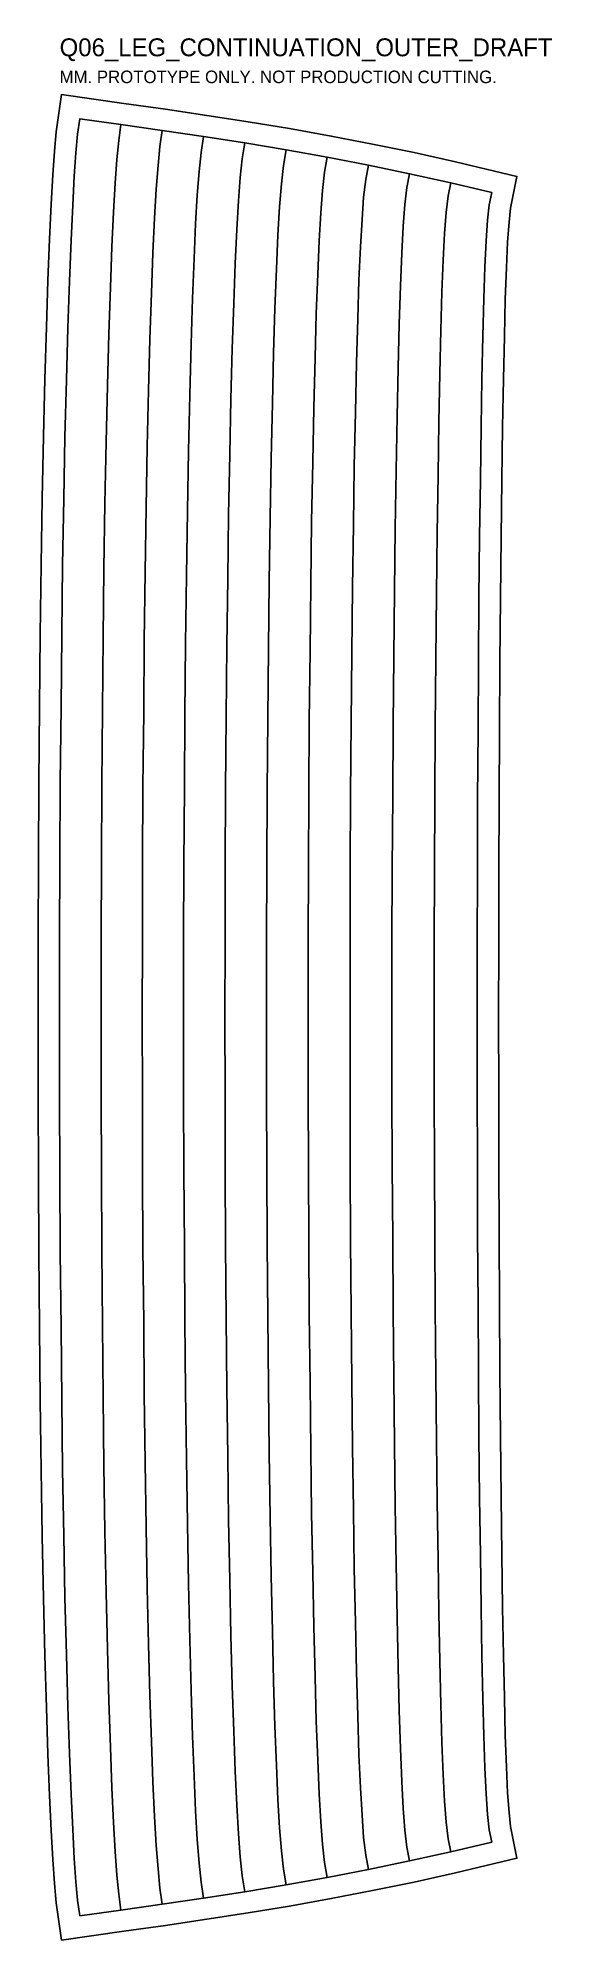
# Model space of a CAD drawing. Header units: millimetres. Extents: x -12 to 275, y -515 to 547.
import ezdxf

# ---------------------------------------------------------------- set-up
doc = ezdxf.new("R2010")
doc.units = ezdxf.units.MM
for name, color, linetype in [('CUT_DRAFT', 1, 'Continuous'), ('GRID_REFERENCE', 8, 'Continuous'), ('SEAM', 5, 'Continuous'), ('TEXT', 7, 'Continuous')]:
    doc.layers.add(name, color=color, linetype=linetype)

msp = doc.modelspace()

# ---------------------------------------------------------------- linework, layer by layer
at = {"layer": 'CUT_DRAFT'}
msp.add_lwpolyline([(1, -515.4), (-1.9, -494.6), (-2.9, -483.8), (-3.8, -470.5), (-4.7, -454.2), (-5.6, -434.6), (-6.5, -411.6), (-7.4, -385.5), (-8.2, -356.4), (-9, -324.4), (-9.7, -289.8), (-10.3, -252.9), (-10.8, -213.9), (-11.2, -173.3), (-11.6, -131.2), (-11.8, -88.1), (-12, -44.2), (-12, 0), (-12, 44.2), (-11.8, 88.1), (-11.6, 131.2), (-11.2, 173.3), (-10.8, 213.9), (-10.3, 252.9), (-9.7, 289.8), (-9, 324.4), (-8.2, 356.4), (-7.4, 385.5), (-6.5, 411.6), (-5.6, 434.6), (-4.7, 454.2), (-3.8, 470.5), (-2.9, 483.8), (-1.9, 494.6), (1, 515.4), (35.9, 510.5), (59, 507.3), (82.1, 503.8), (105.2, 500.2), (128.3, 496.4), (151.5, 492.2), (174.6, 487.7), (197.7, 483), (220.8, 477.8), (255.1, 469.7), (251.5, 452), (250.7, 444.1), (249.9, 433.1), (249.2, 418.7), (248.6, 401.1), (248.1, 380.2), (247.6, 356.4), (247.1, 329.6), (246.7, 300.1), (246.3, 268.2), (245.9, 234.2), (245.6, 198.1), (245.4, 160.5), (245.2, 121.6), (245.1, 81.6), (245, 41), (244.9, 0), (245, -41), (245.1, -81.6), (245.2, -121.6), (245.4, -160.5), (245.6, -198.1), (245.9, -234.2), (246.3, -268.2), (246.7, -300.1), (247.1, -329.6), (247.6, -356.4), (248.1, -380.2), (248.6, -401.1), (249.2, -418.7), (249.9, -433.1), (250.7, -444.1), (251.5, -452), (255.1, -469.7), (220.8, -477.8), (197.7, -483), (174.6, -487.7), (151.5, -492.2), (128.3, -496.4), (105.2, -500.2), (82.1, -503.8), (59, -507.3), (35.9, -510.5), (1, -515.4)], close=True, dxfattribs=at)
at = {"layer": 'GRID_REFERENCE'}
for points in [[(11.2, -501.8), (10, -493.2), (9.1, -482.8), (8.2, -469.8), (7.3, -453.6), (6.4, -434), (5.5, -411.2), (4.6, -385.2), (3.8, -356.1), (3, -324.1), (2.3, -289.6), (1.7, -252.7), (1.2, -213.8), (0.8, -173.2), (0.4, -131.1), (0.2, -88), (0, -44.2), (0, 0), (0, 44.2), (0.2, 88), (0.4, 131.1), (0.8, 173.2), (1.2, 213.8), (1.7, 252.7), (2.3, 289.6), (3, 324.1), (3.8, 356.1), (4.6, 385.2), (5.5, 411.2), (6.4, 434), (7.3, 453.6), (8.2, 469.8), (9.1, 482.8), (10, 493.2), (11.2, 501.8)], [(34.2, -498.7), (33, -489.7), (31.9, -479.1), (31, -466), (30.1, -449.7), (29.2, -430.3), (28.3, -407.6), (27.5, -381.7), (26.7, -352.9), (26, -321.3), (25.3, -287), (24.7, -250.5), (24.3, -211.9), (23.9, -171.7), (23.6, -130), (23.3, -87.2), (23.2, -43.8), (23.1, 0), (23.2, 43.8), (23.3, 87.2), (23.6, 130), (23.9, 171.7), (24.3, 211.9), (24.7, 250.5), (25.3, 287), (26, 321.3), (26.7, 352.9), (27.5, 381.7), (28.3, 407.6), (29.2, 430.3), (30.1, 449.7), (31, 466), (31.9, 479.1), (33, 489.7), (34.2, 498.7)], [(57.2, -495.4), (55.9, -486.4), (54.9, -475.7), (53.9, -462.6), (53, -446.4), (52.1, -427), (51.2, -404.5), (50.4, -378.8), (49.6, -350.2), (48.9, -318.8), (48.3, -284.8), (47.7, -248.6), (47.2, -210.3), (46.9, -170.4), (46.5, -129), (46.3, -86.6), (46.2, -43.5), (46.1, 0), (46.2, 43.5), (46.3, 86.6), (46.5, 129), (46.9, 170.4), (47.2, 210.3), (47.7, 248.6), (48.3, 284.8), (48.9, 318.8), (49.6, 350.2), (50.4, 378.8), (51.2, 404.5), (52.1, 427), (53, 446.4), (53.9, 462.6), (54.9, 475.7), (55.9, 486.4), (57.2, 495.4)], [(80.2, -492), (78.9, -483), (77.8, -472.4), (76.8, -459.3), (75.9, -443.2), (75, -423.9), (74.2, -401.5), (73.4, -376.1), (72.6, -347.7), (71.9, -316.5), (71.3, -282.8), (70.7, -246.8), (70.3, -208.8), (69.9, -169.2), (69.6, -128.1), (69.3, -86), (69.2, -43.2), (69.2, 0), (69.2, 43.2), (69.3, 86), (69.6, 128.1), (69.9, 169.2), (70.3, 208.8), (70.7, 246.8), (71.3, 282.8), (71.9, 316.5), (72.6, 347.7), (73.4, 376.1), (74.2, 401.5), (75, 423.9), (75.9, 443.2), (76.8, 459.3), (77.8, 472.4), (78.9, 483), (80.2, 492)], [(103.3, -488.4), (101.9, -479.5), (100.8, -469), (99.8, -456), (98.9, -440), (98, -421), (97.1, -398.7), (96.3, -373.4), (95.6, -345.3), (94.9, -314.3), (94.3, -280.9), (93.8, -245.1), (93.3, -207.4), (92.9, -168), (92.6, -127.2), (92.4, -85.4), (92.3, -42.9), (92.2, 0), (92.3, 42.9), (92.4, 85.4), (92.6, 127.2), (92.9, 168), (93.3, 207.4), (93.8, 245.1), (94.3, 280.9), (94.9, 314.3), (95.6, 345.3), (96.3, 373.4), (97.1, 398.7), (98, 421), (98.9, 440), (99.8, 456), (100.8, 469), (101.9, 479.5), (103.3, 488.4)], [(126.3, -484.5), (124.9, -475.8), (123.7, -465.5), (122.7, -452.7), (121.8, -436.9), (120.9, -418), (120.1, -395.9), (119.4, -370.9), (118.7, -342.9), (118, -312.2), (117.4, -279), (116.9, -243.5), (116.5, -206), (116.1, -166.9), (115.8, -126.4), (115.6, -84.8), (115.4, -42.6), (115.4, 0), (115.4, 42.6), (115.6, 84.8), (115.8, 126.4), (116.1, 166.9), (116.5, 206), (116.9, 243.5), (117.4, 279), (118, 312.2), (118.7, 342.9), (119.4, 370.9), (120.1, 395.9), (120.9, 418), (121.8, 436.9), (122.7, 452.7), (123.7, 465.5), (124.9, 475.8), (126.3, 484.5)], [(149.3, -480.4), (147.8, -472), (146.7, -461.9), (145.7, -449.3), (144.8, -433.7), (144, -415), (143.2, -393.1), (142.5, -368.3), (141.8, -340.5), (141.2, -310), (140.6, -277), (140.1, -241.8), (139.7, -204.6), (139.3, -165.8), (139, -125.5), (138.8, -84.3), (138.7, -42.3), (138.6, 0), (138.7, 42.3), (138.8, 84.3), (139, 125.5), (139.3, 165.8), (139.7, 204.6), (140.1, 241.8), (140.6, 277), (141.2, 310), (141.8, 340.5), (142.5, 368.3), (143.2, 393.1), (144, 415), (144.8, 433.7), (145.7, 449.3), (146.7, 461.9), (147.8, 472), (149.3, 480.4)], [(172.3, -476), (170.8, -467.9), (169.6, -458.1), (168.7, -445.7), (167.8, -430.3), (167, -411.8), (166.3, -390.2), (165.6, -365.6), (165, -338), (164.4, -307.8), (163.9, -275.1), (163.4, -240.1), (163, -203.2), (162.6, -164.6), (162.3, -124.6), (162.1, -83.7), (162, -42), (162, 0), (162, 42), (162.1, 83.7), (162.3, 124.6), (162.6, 164.6), (163, 203.2), (163.4, 240.1), (163.9, 275.1), (164.4, 307.8), (165, 338), (165.6, 365.6), (166.3, 390.2), (167, 411.8), (167.8, 430.3), (168.7, 445.7), (169.6, 458.1), (170.8, 467.9), (172.3, 476)], [(195.2, -471.2), (193.7, -463.5), (192.6, -454), (191.7, -441.9), (190.9, -426.8), (190.1, -408.5), (189.5, -387.2), (188.8, -362.8), (188.3, -335.5), (187.7, -305.5), (187.2, -273), (186.8, -238.3), (186.4, -201.6), (186, -163.3), (185.8, -123.7), (185.6, -83), (185.4, -41.7), (185.4, 0), (185.4, 41.7), (185.6, 83), (185.8, 123.7), (186, 163.3), (186.4, 201.6), (186.8, 238.3), (187.2, 273), (187.7, 305.5), (188.3, 335.5), (188.8, 362.8), (189.5, 387.2), (190.1, 408.5), (190.9, 426.8), (191.7, 441.9), (192.6, 454), (193.7, 463.5), (195.2, 471.2)], [(218.2, -466.1), (216.7, -458.8), (215.6, -449.6), (214.7, -437.8), (214, -423), (213.3, -405), (212.7, -383.9), (212.1, -359.7), (211.6, -332.7), (211.1, -302.9), (210.6, -270.7), (210.2, -236.3), (209.8, -200), (209.5, -162), (209.3, -122.7), (209.1, -82.3), (209, -41.3), (208.9, 0), (209, 41.3), (209.1, 82.3), (209.3, 122.7), (209.5, 162), (209.8, 200), (210.2, 236.3), (210.6, 270.7), (211.1, 302.9), (211.6, 332.7), (212.1, 359.7), (212.7, 383.9), (213.3, 405), (214, 423), (214.7, 437.8), (215.6, 449.6), (216.7, 458.8), (218.2, 466.1)], [(241.1, -460.7), (239.7, -453.9), (238.7, -445.2), (237.9, -433.7), (237.2, -419.2), (236.6, -401.4), (236.1, -380.5), (235.6, -356.6), (235.1, -329.8), (234.7, -300.3), (234.3, -268.4), (233.9, -234.3), (233.6, -198.2), (233.4, -160.6), (233.2, -121.6), (233.1, -81.6), (233, -41), (232.9, 0), (233, 41), (233.1, 81.6), (233.2, 121.6), (233.4, 160.6), (233.6, 198.2), (233.9, 234.3), (234.3, 268.4), (234.7, 300.3), (235.1, 329.8), (235.6, 356.6), (236.1, 380.5), (236.6, 401.4), (237.2, 419.2), (237.9, 433.7), (238.7, 445.2), (239.7, 453.9), (241.1, 460.7)]]:
    msp.add_lwpolyline(points, dxfattribs=at)
at = {"layer": 'SEAM'}
msp.add_lwpolyline([(11.2, -501.8), (34.2, -498.7), (57.2, -495.4), (80.2, -492), (103.3, -488.4), (126.3, -484.5), (149.3, -480.4), (172.3, -476), (195.2, -471.2), (218.2, -466.1), (241.1, -460.7), (239.7, -453.9), (238.7, -445.2), (237.9, -433.7), (237.2, -419.2), (236.6, -401.4), (236.1, -380.5), (235.6, -356.6), (235.1, -329.8), (234.7, -300.3), (234.3, -268.4), (233.9, -234.3), (233.6, -198.2), (233.4, -160.6), (233.2, -121.6), (233.1, -81.6), (233, -41), (232.9, 0), (233, 41), (233.1, 81.6), (233.2, 121.6), (233.4, 160.6), (233.6, 198.2), (233.9, 234.3), (234.3, 268.4), (234.7, 300.3), (235.1, 329.8), (235.6, 356.6), (236.1, 380.5), (236.6, 401.4), (237.2, 419.2), (237.9, 433.7), (238.7, 445.2), (239.7, 453.9), (241.1, 460.7), (218.2, 466.1), (195.2, 471.2), (172.3, 476), (149.3, 480.4), (126.3, 484.5), (103.3, 488.4), (80.2, 492), (57.2, 495.4), (34.2, 498.7), (11.2, 501.8), (10, 493.2), (9.1, 482.8), (8.2, 469.8), (7.3, 453.6), (6.4, 434), (5.5, 411.2), (4.6, 385.2), (3.8, 356.1), (3, 324.1), (2.3, 289.6), (1.7, 252.7), (1.2, 213.8), (0.8, 173.2), (0.4, 131.1), (0.2, 88), (0, 44.2), (0, 0), (0, -44.2), (0.2, -88), (0.4, -131.1), (0.8, -173.2), (1.2, -213.8), (1.7, -252.7), (2.3, -289.6), (3, -324.1), (3.8, -356.1), (4.6, -385.2), (5.5, -411.2), (6.4, -434), (7.3, -453.6), (8.2, -469.8), (9.1, -482.8), (10, -493.2)], close=True, dxfattribs=at)

# ---------------------------------------------------------------- texts
at = {"layer": 'TEXT'}
for s, height, p in [('Q06_LEG_CONTINUATION_OUTER_DRAFT', 10, (0, 536.8)), ('MM. PROTOTYPE ONLY. NOT PRODUCTION CUTTING.', 7, (0, 521.8))]:
    msp.add_text(s, height=height, dxfattribs=at).set_placement(p)

doc.saveas('drawing.dxf')
